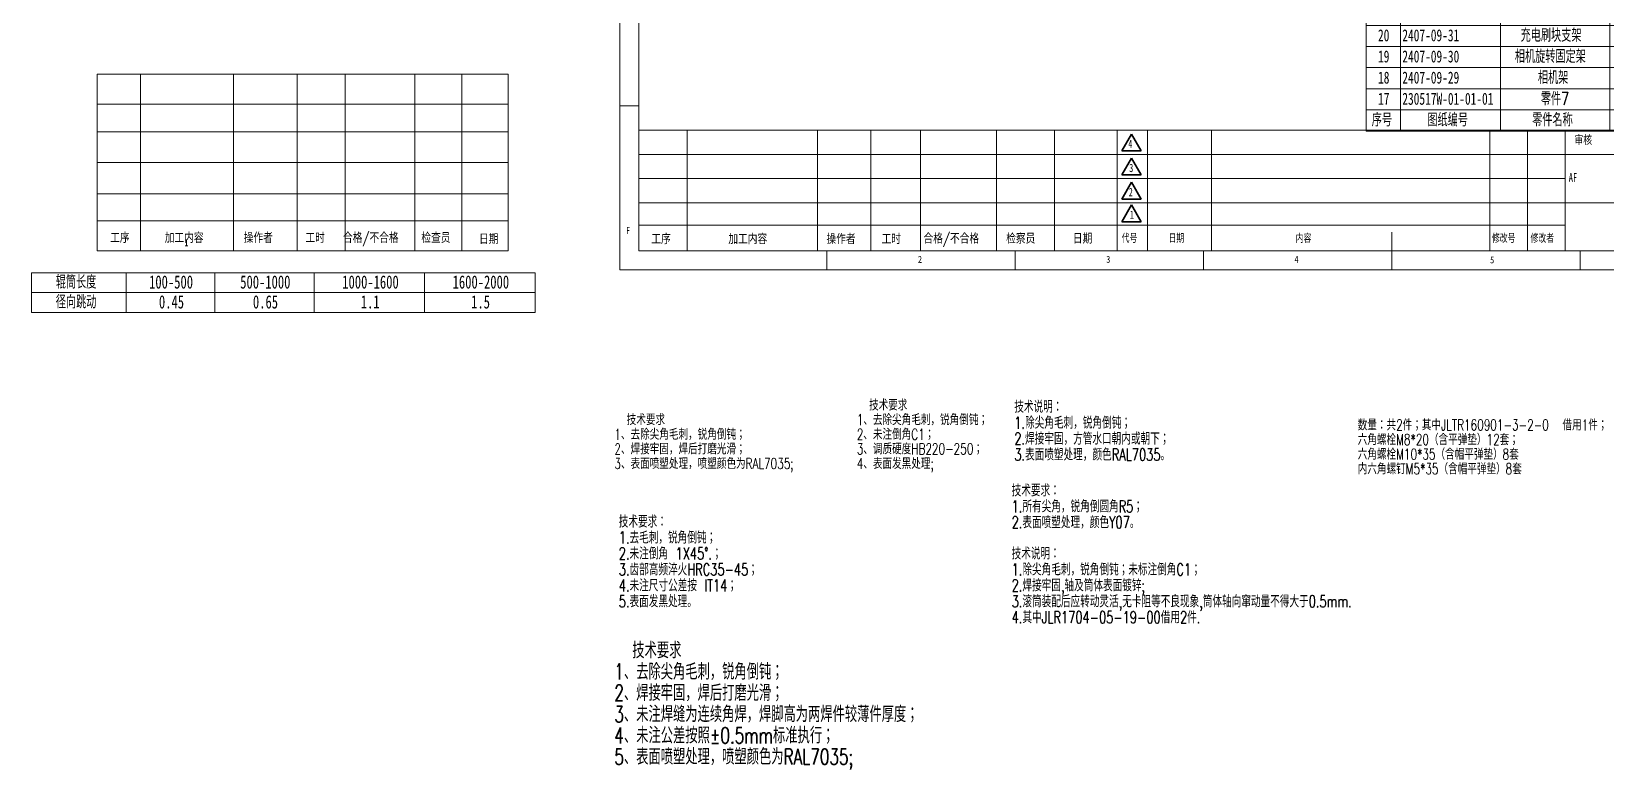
# Model space of a CAD drawing. Header units: millimetres. Extents: x -151 to 542, y -128 to 292.
# Drawn here: x -151.2 to 266.8, y -127.7 to 68.2 of the extents above; entities that cross this region are included whole.
import ezdxf

# ---------------------------------------------------------------- set-up
doc = ezdxf.new("R2010")
doc.units = ezdxf.units.MM
doc.styles.add('SLDTEXTSTYLE0', font='TXT', dxfattribs={"width": 0.7, "bigfont": 'bigfont'})
doc.styles.add('SLDTEXTSTYLE1', font='TXT', dxfattribs={"width": 0.75})
doc.styles.add('SLDTEXTSTYLE2', font='TXT', dxfattribs={"width": 0.75, "bigfont": 'bigfont'})
doc.styles.add('SLDTEXTSTYLE3', font='TXT', dxfattribs={"width": 0.7})

# ---------------------------------------------------------------- blocks, each defined once
blk = doc.blocks.new('SW_NOTE_0')
at = {"color": 0, "linetype": 'Continuous', "lineweight": 0, "char_height": 2.9104, "attachment_point": 1, "style": 'SLDTEXTSTYLE0'}
for s, insert in [('1\\M+18141\\M+18B8E\\M+18F9C\\M+190EB\\M+18A70\\M+196D1\\M+18E68\\M+18143锐\\M+18A70\\M+1937C钝\\M+18147', (0, -0.13)), ('\\M+18B5A术\\M+19776\\M+18B81', (3.27, 3.75)), ('2\\M+18141\\M+196A2\\M+1928D\\M+1937C\\M+18A70C1\\M+18147', (0, -4.01)), ('3\\M+18141调质\\M+18D64\\M+19378HB220-250\\M+18147', (0, -7.89)), ('4\\M+18141\\M+1955C\\M+196CA发\\M+1FC4B处\\M+1979D;', (0, -11.77))]:
    blk.add_mtext(s, dxfattribs=dict(at, insert=insert))
blk = doc.blocks.new('SW_NOTE_1')
at = {"color": 0, "linetype": 'Continuous', "lineweight": 0, "char_height": 3.175, "attachment_point": 1, "style": 'SLDTEXTSTYLE0'}
for s, insert in [('\\M+18B5A术\\M+19776\\M+18B81\\M+18146', (0, 4.09)), ('1.\\M+18B8E\\M+196D1\\M+18E68\\M+18143锐\\M+18A70\\M+1937C钝\\M+18147', (0, -0.14)), ('2.\\M+196A2\\M+1928D\\M+1937C\\M+18A70 1X45\\M+1818B.\\M+18147', (0, -4.37)), ('3.齿\\M+19594\\M+18D82频\\M+19FC1\\M+189CEHRC35-45\\M+18147', (0, -8.61)), ('4.\\M+196A2\\M+1928D\\M+18EDA\\M+190A1\\M+18CF6\\M+18DB7\\M+188C2 IT14\\M+18147', (0, -12.84)), ('5.\\M+1955C\\M+196CA发\\M+1FC4B处\\M+1979D\\M+18142', (0, -17.07))]:
    blk.add_mtext(s, dxfattribs=dict(at, insert=insert))
blk = doc.blocks.new('SW_NOTE_2')
at = {"color": 0, "linetype": 'Continuous', "lineweight": 0, "char_height": 3.175, "attachment_point": 1, "style": 'SLDTEXTSTYLE0'}
for s, insert in [('\\M+18B5A术说\\M+196BE\\M+18146', (0, 4.09)), ('1.\\M+18F9C\\M+190EB\\M+18A70\\M+196D1\\M+18E68\\M+18143锐\\M+18A70\\M+1937C钝\\M+18147\\M+196A2标\\M+1928D\\M+1937C\\M+18A70C1\\M+18147', (0, -0.14)), ('2.焊\\M+190DA\\M+19853\\M+18CC5,轴\\M+18B79\\M+1939B\\M+191CC\\M+1955C\\M+196CA镀锌;', (0, -4.37)), ('3.滚\\M+1939B\\M+19195\\M+1947A\\M+18D40应转动灵\\M+18A88,\\M+19DD9卡\\M+1916A\\M+19399\\M+19573\\M+197C7现\\M+18FDB,\\M+1939B\\M+191CC轴\\M+18CFC窜动\\M+197CA\\M+19573\\M+193BE\\M+191E5\\M+198B00.5mm.', (0, -8.61)), ('4.\\M+191B4\\M+19286JLR1704-05-19-00\\M+18ED8\\M+197702\\M+18C8F.', (0, -12.84))]:
    blk.add_mtext(s, dxfattribs=dict(at, insert=insert))
blk = doc.blocks.new('SW_NOTE_3')
at = {"color": 0, "linetype": 'Continuous', "lineweight": 0, "char_height": 3.175, "attachment_point": 1, "style": 'SLDTEXTSTYLE0'}
for s, insert in [('\\M+18B5A术\\M+19776\\M+18B81\\M+18146', (0, 4.09)), ('1.\\M+18F8A\\M+1974C\\M+190EB\\M+18A70\\M+18143锐\\M+18A70\\M+1937C圆\\M+18A70R5\\M+18147', (0, -0.14)), ('2.\\M+1955C\\M+196CA喷\\M+19159处\\M+1979D\\M+18143颜\\M+19046Y07\\M+18142', (0, -4.37))]:
    blk.add_mtext(s, dxfattribs=dict(at, insert=insert))
blk = doc.blocks.new('SW_NOTE_4')
at = {"color": 0, "linetype": 'Continuous', "lineweight": 0, "char_height": 3.175, "attachment_point": 1, "style": 'SLDTEXTSTYLE0'}
for s, insert in [('\\M+18B5A术说\\M+196BE\\M+18146', (0, 4.09)), ('1.\\M+18F9C\\M+190EB\\M+18A70\\M+196D1\\M+18E68\\M+18143锐\\M+18A70\\M+1937C钝\\M+18147', (0, -0.14)), ('2.焊\\M+190DA\\M+19853\\M+18CC5\\M+18143\\M+195FB\\M+18AC7\\M+19085\\M+18CFB\\M+192A9\\M+193E0\\M+188BD\\M+192A9\\M+189BA\\M+18147', (0, -4.37)), ('3.\\M+1955C\\M+196CA喷\\M+19159处\\M+1979D\\M+18143颜\\M+19046RAL7035\\M+18142', (0, -8.61))]:
    blk.add_mtext(s, dxfattribs=dict(at, insert=insert))
blk = doc.blocks.new('SW_NOTE_5')
at = {"color": 0, "linetype": 'Continuous', "lineweight": 0, "attachment_point": 1, "style": 'SLDTEXTSTYLE0'}
for s, insert, char_height in [('\\M+19094\\M+197CA\\M+18146\\M+18BA42\\M+18C8F\\M+18147\\M+191B4\\M+19286JLTR160901-3-2-0  \\M+18ED8\\M+197701\\M+18C8F\\M+18147', (0, 3.75), 2.91042), ('\\M+1985A\\M+18A70\\M+19786\\M+190F0M8*20\\M+18169\\M+18ADC\\M+195BD弹垫\\M+1816A12\\M+19385\\M+18147', (0, -0.13), 2.9104), ('\\M+1985A\\M+18A70\\M+19786\\M+190F0M10*35\\M+18169\\M+18ADC\\M+19658\\M+195BD弹垫\\M+1816A8\\M+19385', (0, -4.01), 2.9104), ('\\M+193E0\\M+1985A\\M+18A70\\M+19786钉M5*35\\M+18169\\M+18ADC\\M+19658\\M+195BD弹垫\\M+1816A8\\M+19385', (0, -7.89), 2.9104)]:
    blk.add_mtext(s, dxfattribs=dict(at, insert=insert, char_height=char_height))
blk = doc.blocks.new('SW_NOTE_6')
at = {"color": 0, "linetype": 'Continuous', "lineweight": 0, "char_height": 2.9104, "attachment_point": 1, "style": 'SLDTEXTSTYLE0'}
for s, insert in [('1\\M+18141\\M+18B8E\\M+18F9C\\M+190EB\\M+18A70\\M+196D1\\M+18E68\\M+18143锐\\M+18A70\\M+1937C钝\\M+18147', (0, -0.13)), ('\\M+18B5A术\\M+19776\\M+18B81', (3.27, 3.75)), ('2\\M+18141焊\\M+190DA\\M+19853\\M+18CC5\\M+18143焊\\M+18D40\\M+191C5\\M+19681\\M+18CF5\\M+18A8A\\M+18147', (0, -4.01)), ('3\\M+18141\\M+1955C\\M+196CA喷\\M+19159处\\M+1979D\\M+18143喷\\M+19159颜\\M+19046为RAL7035;', (0, -7.89))]:
    blk.add_mtext(s, dxfattribs=dict(at, insert=insert))
blk = doc.blocks.new('SW_NOTE_7')
at = {"color": 0, "linetype": 'Continuous', "lineweight": 0, "attachment_point": 1, "style": 'SLDTEXTSTYLE0'}
for s, insert, char_height in [('\\M+18B5A术\\M+19776\\M+18B81', (4.76, 5.46), 4.2333), ('1\\M+18141\\M+18B8E\\M+18F9C\\M+190EB\\M+18A70\\M+196D1\\M+18E68\\M+18143锐\\M+18A70\\M+1937C钝\\M+18147', (0, -0.19), 4.2333), ('2\\M+18141焊\\M+190DA\\M+19853\\M+18CC5\\M+18143焊\\M+18D40\\M+191C5\\M+19681\\M+18CF5\\M+18A8A\\M+18147', (0, -5.83), 4.2333), ('3\\M+18141\\M+196A2\\M+1928D焊缝为连续\\M+18A70焊\\M+18143焊\\M+18B72\\M+18D82为两焊\\M+18C8F较\\M+19496\\M+18C8F\\M+18CFA\\M+19378\\M+18147', (0, -11.48), 4.23333), ('4\\M+18141\\M+196A2\\M+1928D\\M+18CF6\\M+18DB7\\M+188C2\\M+18FC6\\M+1817D0.5mm标\\M+18F79执\\M+18D73\\M+18147', (0, -17.12), 4.2333), ('5\\M+18141\\M+1955C\\M+196CA喷\\M+19159处\\M+1979D\\M+18143喷\\M+19159颜\\M+19046为RAL7035;', (0, -22.77), 4.2333)]:
    blk.add_mtext(s, dxfattribs=dict(at, insert=insert, char_height=char_height))
blk = doc.blocks.new('SW_TABLEANNOTATION_0')
at = {"color": 0, "linetype": 'Continuous', "lineweight": 0}
for p, q in [((0, 0), (0, -10.55)), ((133.72, 0), (0, 0)), ((25.16, 0), (25.16, -10.55)), ((48.67, 0), (48.67, -10.55)), ((75.09, 0), (75.09, -10.55)), ((104.4, 0), (104.4, -10.55)), ((133.72, -10.55), (133.72, 0)), ((0, -5.28), (133.72, -5.28)), ((0, -10.55), (133.72, -10.55))]:
    blk.add_line(p, q, dxfattribs=at)
at = {"color": 0, "linetype": 'Continuous', "lineweight": 0, "char_height": 3.5, "attachment_point": 1}
for s, insert, style in [('辊\\M+1939B长\\M+19378', (6.46, -0.7), 'SLDTEXTSTYLE0'), ('100-500', (31.23, -0.7), 'SLDTEXTSTYLE3'), ('500-1000', (55.43, -0.7), 'SLDTEXTSTYLE3'), ('1000-1600', (82.53, -0.7), 'SLDTEXTSTYLE3'), ('1600-2000', (111.84, -0.7), 'SLDTEXTSTYLE3'), ('\\M+18C61\\M+18CFC\\M+192B5动', (6.46, -5.98), 'SLDTEXTSTYLE0'), ('0.45', (33.85, -5.98), 'SLDTEXTSTYLE3'), ('0.65', (58.81, -5.98), 'SLDTEXTSTYLE3'), ('1.1', (87.45, -5.98), 'SLDTEXTSTYLE3'), ('1.5', (116.76, -5.98), 'SLDTEXTSTYLE3')]:
    blk.add_mtext(s, dxfattribs=dict(at, insert=insert, style=style))
blk = doc.blocks.new('SW_TABLEANNOTATION_1')
at = {"color": 0, "linetype": 'Continuous', "lineweight": 0}
for p, q in [((0, 0), (0, -123.21)), ((103.46, 0), (0, 0)), ((9.12, 0), (9.12, -117.6)), ((35.69, 0), (35.69, -117.6)), ((64.74, 0), (64.74, -117.6)), ((77.46, 0), (77.46, -117.6)), ((94.34, 0), (94.34, -117.6)), ((103.46, -123.21), (103.46, 0)), ((0, -5.61), (103.46, -5.61)), ((0, -11.23), (103.46, -11.23)), ((0, -16.84), (103.46, -16.84)), ((0, -26.78), (103.46, -26.78)), ((0, -32.39), (103.46, -32.39)), ((0, -38.01), (103.46, -38.01)), ((0, -47.2), (103.46, -47.2)), ((0, -52.81), (103.46, -52.81)), ((0, -62.75), (103.46, -62.75)), ((0, -68.36), (103.46, -68.36)), ((0, -73.98), (103.46, -73.98)), ((0, -83.91), (103.46, -83.91)), ((0, -89.53), (103.46, -89.53)), ((0, -95.14), (103.46, -95.14)), ((0, -100.76), (103.46, -100.76)), ((0, -106.37), (103.46, -106.37)), ((0, -111.99), (103.46, -111.99)), ((0, -117.6), (103.46, -117.6)), ((9.12, -117.6), (9.12, -123.21)), ((35.69, -117.6), (35.69, -123.21)), ((64.74, -117.6), (64.74, -123.21)), ((77.46, -117.6), (77.46, -123.21)), ((94.34, -117.6), (94.34, -123.21)), ((0, -123.21), (103.46, -123.21))]:
    blk.add_line(p, q, dxfattribs=at)
at = {"color": 0, "linetype": 'Continuous', "lineweight": 0, "attachment_point": 1}
for s, insert, char_height, style in [('34', (3.16, -1.05), 3.175, 'SLDTEXTSTYLE3'), ('2407-09-40', (9.62, -1.05), 3.175, 'SLDTEXTSTYLE3'), ('\\M+19394\\M+18FF0\\M+18E78\\M+189CB', (44.09, -0.87), 3.5, 'SLDTEXTSTYLE0'), ('2', (70.4, -1.05), 3.17, 'SLDTEXTSTYLE3'), ('304', (83.81, -1.05), 3.175, 'SLDTEXTSTYLE3'), ('33', (3.16, -6.67), 3.175, 'SLDTEXTSTYLE3'), ('\\M+19668\\M+193B3\\M+18FF0', (45.62, -6.49), 3.5, 'SLDTEXTSTYLE0'), ('1', (70.4, -6.67), 3.17, 'SLDTEXTSTYLE3'), ('\\M+18A4F购\\M+19569', (81.73, -6.67), 3.175, 'SLDTEXTSTYLE0'), ('32', (3.16, -12.28), 3.175, 'SLDTEXTSTYLE3'), ('2407-09-36', (9.62, -12.28), 3.175, 'SLDTEXTSTYLE3'), ('\\M+1914F\\M+1925B\\M+195AA\\M+191CC\\M+192EA盘', (41.03, -12.1), 3.5, 'SLDTEXTSTYLE0'), ('1', (70.4, -12.28), 3.17, 'SLDTEXTSTYLE3'), ('Q235', (82.42, -12.28), 3.175, 'SLDTEXTSTYLE3'), ('31', (3.16, -20.06), 3.175, 'SLDTEXTSTYLE3'), ('230517W-01-01-01', (9.62, -20.06), 3.175, 'SLDTEXTSTYLE3'), ('镜\\M+18CFC2407-10-', (40.39, -17.7), 3.5, 'SLDTEXTSTYLE0'), ('1', (70.4, -20.06), 3.17, 'SLDTEXTSTYLE3'), ('Q235', (82.42, -20.06), 3.175, 'SLDTEXTSTYLE3'), ('24\\M+18DB3齿\\M+19196线\\M+19185', (41.03, -22.05), 3.5, 'SLDTEXTSTYLE0'), ('30', (3.16, -27.83), 3.175, 'SLDTEXTSTYLE3'), ('2407-09-35', (9.62, -27.83), 3.175, 'SLDTEXTSTYLE3'), ('\\M+1947A盘\\M+194C2', (45.62, -27.65), 3.5, 'SLDTEXTSTYLE0'), ('1', (70.4, -27.83), 3.17, 'SLDTEXTSTYLE3'), ('Q235', (82.42, -27.83), 3.175, 'SLDTEXTSTYLE3'), ('\\M+18DB3齿\\M+19196线\\M+19185', (42.56, -33.27), 3.5, 'SLDTEXTSTYLE0'), ('Q235', (82.42, -33.45), 3.175, 'SLDTEXTSTYLE3'), ('29', (3.17, -33.45), 3.175, 'SLDTEXTSTYLE3'), ('2407-09-34', (9.62, -33.45), 3.175, 'SLDTEXTSTYLE3'), ('1', (70.4, -33.45), 3.17, 'SLDTEXTSTYLE3'), ('28', (3.17, -40.85), 3.175, 'SLDTEXTSTYLE3'), ('230517W-01-01-00', (9.62, -40.85), 3.175, 'SLDTEXTSTYLE3'), ('\\M+18A4F壳-04-\\M+19195\\M+1947A', (40.4, -40.67), 3.5, 'SLDTEXTSTYLE0'), ('1', (70.4, -40.85), 3.17, 'SLDTEXTSTYLE3'), ('\\M+18DDE质', (83.13, -38.87), 3.175, 'SLDTEXTSTYLE0'), ('<\\M+196A2\\M+18E77\\M+192E8>', (79.6, -42.82), 3.175, 'SLDTEXTSTYLE0'), ('27', (3.17, -48.25), 3.175, 'SLDTEXTSTYLE3'), ('230517W-01-01-01', (9.62, -48.25), 3.175, 'SLDTEXTSTYLE3'), ('\\M+1E3A4\\M+18CFB', (47.15, -48.07), 3.5, 'SLDTEXTSTYLE0'), ('2', (70.4, -48.25), 3.17, 'SLDTEXTSTYLE3'), ('Q235', (83.11, -48.25), 3.175, 'SLDTEXTSTYLE3'), ('开关\\M+188C2钮LAS1-', (40.16, -53.67), 3.5, 'SLDTEXTSTYLE0'), ('26', (3.17, -56.03), 3.175, 'SLDTEXTSTYLE3'), ('230517W-01-01-01', (9.62, -56.03), 3.175, 'SLDTEXTSTYLE3'), ('AGQ16-11ZET', (41.47, -58.02), 3.5, 'SLDTEXTSTYLE3'), ('4', (70.4, -56.03), 3.17, 'SLDTEXTSTYLE3'), ('Q235', (83.11, -56.03), 3.175, 'SLDTEXTSTYLE3'), ('25', (3.16, -63.8), 3.175, 'SLDTEXTSTYLE3'), ('230517W-01-01-01', (9.62, -63.8), 3.175, 'SLDTEXTSTYLE3'), ('LYS150-170023-H19', (36.78, -63.62), 3.5, 'SLDTEXTSTYLE3'), ('2', (70.4, -63.8), 3.17, 'SLDTEXTSTYLE3'), ('Q235', (83.11, -63.8), 3.175, 'SLDTEXTSTYLE3'), ('24', (3.16, -69.42), 3.175, 'SLDTEXTSTYLE3'), ('230517W-01-01-01', (9.62, -69.42), 3.175, 'SLDTEXTSTYLE3'), ('\\M+197EB\\M+18C8F4', (46.39, -69.24), 3.5, 'SLDTEXTSTYLE0'), ('1', (70.4, -69.42), 3.17, 'SLDTEXTSTYLE3'), ('Q235', (83.11, -69.42), 3.175, 'SLDTEXTSTYLE3'), ('\\M+18B7D\\M+192E2\\M+188C2钮LAS1-', (40.16, -74.83), 3.5, 'SLDTEXTSTYLE0'), ('23', (3.16, -77.19), 3.175, 'SLDTEXTSTYLE3'), ('230517W-01-01-01', (9.62, -77.19), 3.175, 'SLDTEXTSTYLE3'), ('AGQ16-22TSB-P', (39.83, -79.19), 3.5, 'SLDTEXTSTYLE3'), ('3', (70.4, -77.19), 3.17, 'SLDTEXTSTYLE3'), ('Q235', (83.11, -77.19), 3.175, 'SLDTEXTSTYLE3'), ('22', (3.16, -84.97), 3.175, 'SLDTEXTSTYLE3'), ('2407-09-10', (9.62, -84.97), 3.175, 'SLDTEXTSTYLE3'), ('\\M+1914F\\M+1959B\\M+192EA盘', (44.09, -84.79), 3.5, 'SLDTEXTSTYLE0'), ('1', (70.4, -84.97), 3.17, 'SLDTEXTSTYLE3'), ('Q235', (82.42, -84.97), 3.175, 'SLDTEXTSTYLE3'), ('21', (3.16, -90.58), 3.175, 'SLDTEXTSTYLE3'), ('2407-09-32', (9.62, -90.58), 3.175, 'SLDTEXTSTYLE3'), ('\\M+18F5B电\\M+18CF5电\\M+18E78\\M+189CB', (41.02, -90.4), 3.5, 'SLDTEXTSTYLE0'), ('1', (70.4, -90.58), 3.17, 'SLDTEXTSTYLE3'), ('Q235', (82.42, -90.58), 3.175, 'SLDTEXTSTYLE3'), ('\\M+18F5B电\\M+18DFC块\\M+18E78\\M+189CB', (41.03, -96.02), 3.5, 'SLDTEXTSTYLE0'), ('20', (3.16, -96.2), 3.175, 'SLDTEXTSTYLE3'), ('2407-09-31', (9.62, -96.2), 3.175, 'SLDTEXTSTYLE3'), ('1', (70.4, -96.2), 3.17, 'SLDTEXTSTYLE3'), ('Q235', (82.42, -96.2), 3.175, 'SLDTEXTSTYLE3'), ('19', (3.17, -101.81), 3.175, 'SLDTEXTSTYLE3'), ('2407-09-30', (9.62, -101.81), 3.175, 'SLDTEXTSTYLE3'), ('\\M+1918A\\M+18AF7\\M+190F9转\\M+18CC5\\M+192E8\\M+189CB', (39.5, -101.63), 3.5, 'SLDTEXTSTYLE0'), ('1', (70.4, -101.81), 3.17, 'SLDTEXTSTYLE3'), ('304', (83.81, -101.81), 3.175, 'SLDTEXTSTYLE3'), ('18', (3.17, -107.42), 3.175, 'SLDTEXTSTYLE3'), ('2407-09-29', (9.62, -107.42), 3.175, 'SLDTEXTSTYLE3'), ('\\M+1918A\\M+18AF7\\M+189CB', (45.62, -107.24), 3.5, 'SLDTEXTSTYLE0'), ('1', (70.4, -107.42), 3.17, 'SLDTEXTSTYLE3'), ('304', (83.81, -107.42), 3.175, 'SLDTEXTSTYLE3'), ('\\M+197EB\\M+18C8F7', (46.39, -112.86), 3.5, 'SLDTEXTSTYLE0'), ('17', (3.17, -113.04), 3.175, 'SLDTEXTSTYLE3'), ('230517W-01-01-01', (9.62, -113.04), 3.175, 'SLDTEXTSTYLE3'), ('1', (70.4, -113.04), 3.17, 'SLDTEXTSTYLE3'), ('Q235', (83.11, -113.04), 3.175, 'SLDTEXTSTYLE3'), ('\\M+18F98\\M+18D86', (1.5, -118.47), 3.5, 'SLDTEXTSTYLE0'), ('图纸编\\M+18D86', (16.28, -118.47), 3.5, 'SLDTEXTSTYLE0'), ('\\M+197EB\\M+18C8F\\M+196BC\\M+18FCC', (44.09, -118.47), 3.5, 'SLDTEXTSTYLE0'), ('\\M+19094\\M+197CA', (68.04, -118.47), 3.5, 'SLDTEXTSTYLE0'), ('\\M+18DDE质', (82.84, -118.47), 3.5, 'SLDTEXTSTYLE0'), ('备\\M+1928D', (95.84, -118.47), 3.5, 'SLDTEXTSTYLE0')]:
    blk.add_mtext(s, dxfattribs=dict(at, insert=insert, char_height=char_height, style=style))

msp = doc.modelspace()

# ---------------------------------------------------------------- linework, layer by layer
at = {"color": 7, "linetype": 'Continuous', "lineweight": 18}
for p, q in [((5, 292), (5, 5)), ((10, 287), (10, 10)), ((-133.76761, 56.89861), (-24.67588, 56.89861)), ((-133.76761, 10), (-133.76761, 56.89861)), ((-122.3287, 56.89861), (-122.3287, 10)), ((-97.63007, 56.89861), (-97.63007, 10)), ((-80.65617, 56.89861), (-80.65617, 10)), ((-67.98077, 56.89861), (-67.98077, 10)), ((-49.40177, 56.89861), (-49.40177, 10)), ((-36.94226, 56.89861), (-36.94226, 10)), ((-24.67588, 56.89861), (-24.67588, 10)), ((-133.84226, 48.96856), (-24.67588, 48.96856)), ((10, 48.5), (5, 48.5)), ((137.09303, 42), (10, 42)), ((22.90248, 42), (22.90248, 10)), ((57.47688, 42), (57.47688, 10)), ((71.6333, 42), (71.6333, 10)), ((84.86864, 42), (84.86864, 10)), ((104.9974, 42), (104.9974, 10)), ((120.41176, 42), (120.41176, 10)), ((137.09303, 42), (137.09303, 10)), ((-133.76761, 41.60594), (-24.67588, 41.60594)), ((-133.76761, 33.44931), (-24.67588, 33.44931)), ((137.09303, 35.6), (10, 35.6)), ((-133.76761, 25.13691), (-24.67588, 25.13691)), ((137.09303, 29.2), (10, 29.2)), ((137.09303, 22.8), (10, 22.8)), ((-133.76761, 17.96111), (-24.67588, 17.96111)), ((137.09303, 16.8), (10, 16.8)), ((210, 5), (210, 15)), ((-133.76761, 10), (-24.67588, 10)), ((-24.67588, 10), (-133.76761, 10)), ((10, 10), (410, 10)), ((60, 5), (60, 10)), ((110, 10), (110, 5)), ((137.09303, 10), (410, 10)), ((160, 5), (160, 10)), ((260, 5), (260, 10)), ((5, 5), (415, 5))]:
    msp.add_line(p, q, dxfattribs=at)
at = {"color": 1, "linetype": 'Continuous', "lineweight": 18}
for p, q in [((137.09303, 42), (410, 42)), ((145.09303, 42), (145.09303, 10)), ((145.09303, 42), (145.09303, 10)), ((162.10615, 42), (162.10615, 10)), ((236, 42), (236, 10)), ((246, 42), (246, 10)), ((256, 42), (256, 10)), ((137.09303, 35.6), (410, 35.6)), ((137.09303, 29.2), (256, 29.2)), ((137.09303, 22.8), (410, 22.8)), ((137.09303, 16.8), (256, 16.8)), ((137.09303, 10), (265.51512, 10)), ((137.09303, 10), (410, 10))]:
    msp.add_line(p, q, dxfattribs=at)
at = {"color": 179, "linetype": 'Continuous', "lineweight": 35}
for p, q in [((138.27063, 36.55512), (140.84591, 41.00012)), ((140.84591, 41.00012), (143.42119, 36.55512)), ((143.42119, 36.55512), (138.27063, 36.55512)), ((138.27063, 30.15512), (140.84591, 34.60012)), ((140.84591, 34.60012), (143.42119, 30.15512)), ((143.42119, 30.15512), (138.27063, 30.15512)), ((138.27063, 23.75512), (140.84591, 28.20012)), ((140.84591, 28.20012), (143.42119, 23.75512)), ((143.42119, 23.75512), (138.27063, 23.75512)), ((138.27063, 17.75512), (140.84591, 22.20012)), ((140.84591, 22.20012), (143.42119, 17.75512)), ((143.42119, 17.75512), (138.27063, 17.75512))]:
    msp.add_line(p, q, dxfattribs=at)

# ---------------------------------------------------------------- block references
at = {"color": 7, "linetype": 'Continuous', "lineweight": 0}
for name, p in [('SW_TABLEANNOTATION_1', (203.17834, 165.00866)), ('SW_TABLEANNOTATION_0', (-151.24567, 4.19878)), ('SW_NOTE_0', (67.9117, -33.20132)), ('SW_NOTE_6', (3.5476, -37.08188)), ('SW_NOTE_4', (109.75155, -33.87057)), ('SW_NOTE_5', (200.9531, -38.48401)), ('SW_NOTE_3', (109.04682, -56.07749)), ('SW_NOTE_1', (4.71523, -64.35307)), ('SW_NOTE_2', (109.04682, -72.81974)), ('SW_NOTE_7', (3.5476, -99.36179))]:
    msp.add_blockref(name, p, dxfattribs=at)

# ---------------------------------------------------------------- texts
at = {"color": 179, "linetype": 'Continuous', "lineweight": 0, "char_height": 2.17179, "attachment_point": 1, "style": 'SLDTEXTSTYLE3'}
for s, insert in [('4', (140.01885, 39.49511)), ('3', (140.26633, 33.09511)), ('2', (140.15347, 26.69511)), ('1', (140.45193, 20.69511))]:
    msp.add_mtext(s, dxfattribs=dict(at, insert=insert))
at = {"color": 7, "linetype": 'Continuous', "lineweight": 0, "attachment_point": 1}
for s, insert, char_height, style in [('审\\M+18A6A', (258.51635, 40.50984), 2.38125, 'SLDTEXTSTYLE0'), ('AF', (256.98178, 30.69137), 2.38125, 'SLDTEXTSTYLE3'), ('\\M+18D48\\M+18F98', (-130.35168, 14.77022), 2.6458333, 'SLDTEXTSTYLE2'), ('\\M+189C1\\M+18D48\\M+193E0\\M+19765', (-115.86942, 14.77022), 2.6458333, 'SLDTEXTSTYLE2'), ('1', (-110.65655, 13.09302), 1.85208, 'SLDTEXTSTYLE1'), ('\\M+19180\\M+18DEC\\M+18ED2', (-94.88085, 14.77022), 2.6458333, 'SLDTEXTSTYLE2'), ('\\M+18D48时', (-78.50002, 14.77022), 2.645833, 'SLDTEXTSTYLE2'), ('\\M+18D87\\M+18A69/\\M+19573\\M+18D87\\M+18A69', (-68.51813, 14.77022), 2.6458333, 'SLDTEXTSTYLE2'), ('检查员', (-47.71502, 14.77022), 2.645833, 'SLDTEXTSTYLE2'), ('\\M+193FA\\M+18AFA', (-32.38345, 14.44682), 2.6458333, 'SLDTEXTSTYLE2'), ('F', (6.66667, 16.33345), 1.85208, 'SLDTEXTSTYLE1'), ('\\M+18D48\\M+18F98', (13.35284, 14.44682), 2.6458333, 'SLDTEXTSTYLE2'), ('\\M+189C1\\M+18D48\\M+193E0\\M+19765', (33.81271, 14.44682), 2.6458333, 'SLDTEXTSTYLE2'), ('\\M+19180\\M+18DEC\\M+18ED2', (59.85868, 14.44682), 2.6458333, 'SLDTEXTSTYLE2'), ('\\M+18D48时', (74.51258, 14.44682), 2.645833, 'SLDTEXTSTYLE2'), ('\\M+18D87\\M+18A69/\\M+19573\\M+18D87\\M+18A69', (85.64219, 14.58108), 2.6458333, 'SLDTEXTSTYLE2'), ('检\\M+18E40员', (107.59001, 14.58108), 2.645833, 'SLDTEXTSTYLE2'), ('\\M+193FA\\M+18AFA', (125.30148, 14.58108), 2.6458333, 'SLDTEXTSTYLE2'), ('\\M+191E3\\M+18D86', (138.26157, 14.2821), 2.1166667, 'SLDTEXTSTYLE0'), ('\\M+193FA\\M+18AFA', (150.71999, 14.2821), 2.1166667, 'SLDTEXTSTYLE0'), ('\\M+193E0\\M+19765', (184.48488, 14.2821), 2.1166667, 'SLDTEXTSTYLE0'), ('\\M+18F43\\M+189FC\\M+18D86', (236.59724, 14.2821), 2.1166667, 'SLDTEXTSTYLE0'), ('\\M+18F43\\M+189FC\\M+18ED2', (246.84403, 14.2821), 2.1166667, 'SLDTEXTSTYLE0'), ('2', (84.16667, 8.66802), 1.85208, 'SLDTEXTSTYLE1'), ('3', (134.16667, 8.66802), 1.85208, 'SLDTEXTSTYLE1'), ('4', (184.16667, 8.66802), 1.85208, 'SLDTEXTSTYLE1'), ('5', (236.10779, 8.54775), 1.85208, 'SLDTEXTSTYLE1')]:
    msp.add_mtext(s, dxfattribs=dict(at, insert=insert, char_height=char_height, style=style))

doc.saveas('drawing.dxf')
